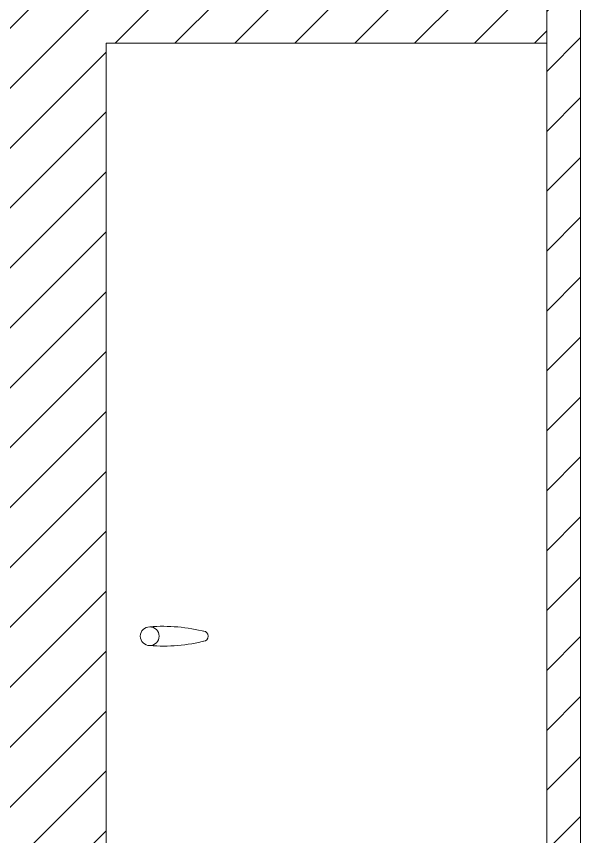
# Model space of a CAD drawing. Header units: millimetres. Extents: x -405943 to 28743, y -35383 to 20033.
# Drawn here: x 22434 to 23266, y 3458 to 4668 of the extents above; entities that cross this region are included whole.
import ezdxf

# ---------------------------------------------------------------- set-up
doc = ezdxf.new("R2010")
doc.units = ezdxf.units.MM
doc.linetypes.add('HIDDEN', pattern=[9.525, 6.35, -3.175])
doc.layers.get('0').update_dxf_attribs({"lineweight": 15})
for name, color, linetype, lineweight in [('D', 3, 'Continuous', 13), ('H', 2, 'HIDDEN', 15), ('S', 4, 'Continuous', 15)]:
    doc.layers.add(name, color=color, linetype=linetype, lineweight=lineweight)

msp = doc.modelspace()

# ---------------------------------------------------------------- hatches: boundary and pattern name
at = {"layer": 'D'}
h = msp.add_hatch(dxfattribs=at)
h.set_pattern_fill('ANSI31', color=256, scale=500, style=0)
h.set_pattern_definition([(45, (239278.7, 23161.244), (-44.194174, 44.194174), [])])
h.paths.add_polyline_path([(22415.848, 4542.392), (22415.848, 3912.392), (22415.848, 3482.392), (22415.848, 2862.392), (22390.848, 2862.392), (22390.848, 2852.392), (22376.24, 2852.392), (22376.24, 2844.392), (22410.348, 2844.392), (22410.348, 2841.392), (22565.848, 2841.392), (22565.848, 4628.327), (23215.848, 4628.327), (23215.848, 5541.392), (20815.848, 5541.392), (20815.848, 4628.327), (21465.848, 4628.327), (21465.848, 2841.392), (21616.348, 2841.392), (21616.348, 2844.392), (21650.455, 2844.392), (21650.455, 2852.392), (21640.848, 2852.392), (21640.848, 2862.392), (21615.848, 2862.392), (21615.848, 3482.392), (21615.848, 3912.392), (21615.848, 4542.392)])
at = {"layer": 'H', "ltscale": 5}
h = msp.add_hatch(dxfattribs=at)
h.set_pattern_fill('ANSI31', color=256, scale=500, style=0)
h.set_pattern_definition([(45, (239015.92, 23457.32), (-44.194174, 44.194174), [])])
h.paths.add_polyline_path([(23265.848, 2791.392), (23265.848, 5541.392), (23215.848, 5541.392), (23215.848, 2841.392), (20815.848, 2841.392), (20815.848, 5541.392), (20765.848, 5541.392), (20765.848, 2791.392)])
h.paths.add_polyline_path([(23265.848, 5541.392), (23215.848, 5541.392)], flags=16)
h.paths.add_polyline_path([(20765.848, 5541.392), (20815.848, 5541.392)], flags=16)

# ---------------------------------------------------------------- linework, layer by layer
for p, q in [((22565.848, 4628.327), (22565.848, 2841.392)), ((23215.848, 4628.327), (22565.848, 4628.327))]:
    msp.add_line(p, q)
msp.add_circle((22630.255, 3753.225), 13.838)
for centre, radius, start, end in [((22649.885, 3515.343), 252.485, 75.656554, 94.459065), ((22709.272, 3753.225), 7.438, 272.871294, 87.128706), ((22649.885, 3991.108), 252.485, 265.540935, 284.343446)]:
    msp.add_arc(centre, radius, start, end)
at = {"layer": 'S', "linetype": 'Continuous'}
for p, q in [((23215.848, 2841.392), (23215.848, 5541.392)), ((23265.848, 2791.392), (23265.848, 5541.392))]:
    msp.add_line(p, q, dxfattribs=at)

doc.saveas('drawing.dxf')
